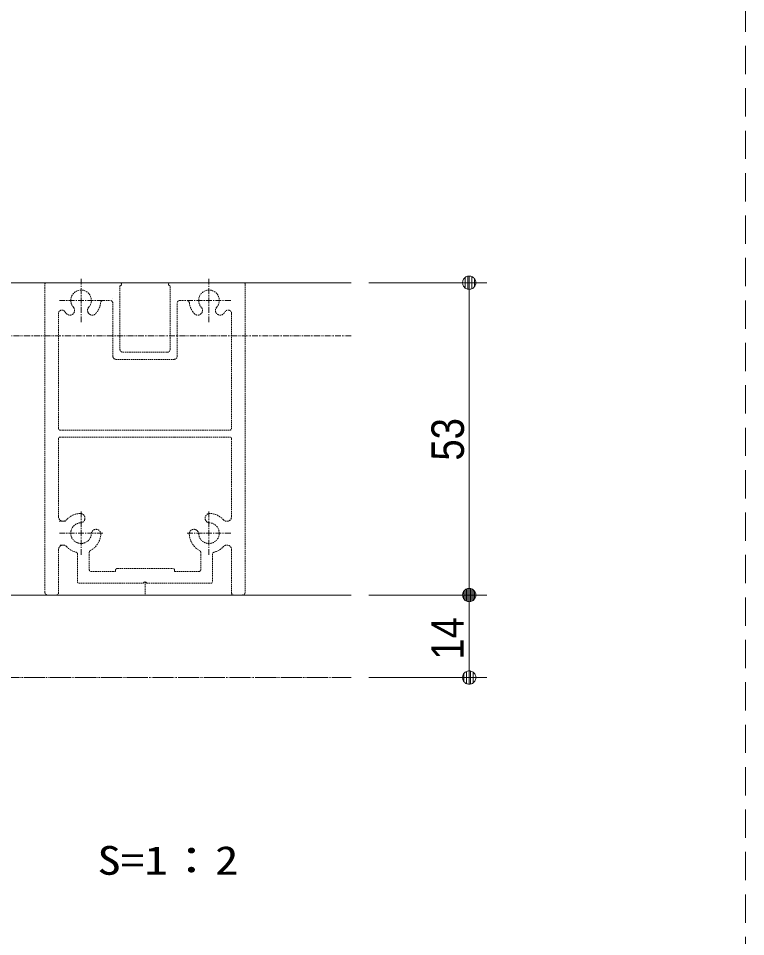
# Model space of a CAD drawing. Units: millimetres, scale not verified, with parts at other scales. Extents: x -4547 to 4547, y -2284 to 2284.
# Drawn here: x -3468 to -2851, y -970 to -191 of the extents above; entities that cross this region are included whole.
import ezdxf
from ezdxf.enums import TextEntityAlignment as Align

# ---------------------------------------------------------------- set-up
doc = ezdxf.new("R2010")
doc.units = ezdxf.units.MM
doc.header["$LTSCALE"] = 20
for name, pattern in [('CHAIN1', [8, 5, -1, 1, -1]), ('DASHED1', [1.8, 1.2, -0.6]), ('DOUBLE_CHAIN1', [8.8, 5, -1, 0.6, -0.6, 0.6, -1]), ('LONG_DOUBLE_CHAIN', [21.8, 18, -1, 0.6, -0.6, 0.6, -1])]:
    doc.linetypes.add(name, pattern=pattern)
for name, color, linetype, lineweight in [('0-0_3一般', 7, 'Continuous', 9), ('0-2_0', 7, 'Continuous', 9), ('0-3_2寸法-3', 7, 'Continuous', 9), ('0-4_2寸法-1', 7, 'Continuous', 9)]:
    doc.layers.add(name, color=color, linetype=linetype, lineweight=lineweight)
doc.styles.add('ＭＳ ゴシック', font='')
doc.styles.add('ＭＳ Ｐゴシック', font='')
doc.styles.get('ＭＳ ゴシック').set_extended_font_data('MS Gothic')
doc.styles.get('ＭＳ Ｐゴシック').set_extended_font_data('MS PGothic')

# ---------------------------------------------------------------- blocks, each defined once
blk = doc.blocks.new('グループ-128')
at = {"layer": '0-0_3一般'}
for p, q in [((-53660, -8300), (-36890, -8300)), ((-36890, -13600), (-53660, -13600))]:
    blk.add_line(p, q, dxfattribs=at)
at = {"layer": '0-0_3一般', "linetype": 'LONG_DOUBLE_CHAIN'}
blk.add_line((-58577.7, -15000), (-36890, -15000), dxfattribs=at)
at = {"layer": '0-0_3一般', "linetype": 'DOUBLE_CHAIN1'}
blk.add_lwpolyline([(-36890, -9200), (-54546, -9200), (-54546, -3828.1)], dxfattribs=at)
blk = doc.blocks.new('グループ-129')
at = {"layer": '0-0_3一般', "linetype": 'CHAIN1'}
for p, q in [((-41475, -8231.5), (-41475, -8968.5)), ((-39305, -8231.5), (-39305, -8968.5)), ((-41106.5, -8600), (-41843.5, -8600)), ((-38936.5, -8600), (-39673.5, -8600)), ((-41475, -12181.5), (-41475, -12918.5)), ((-39305, -12181.5), (-39305, -12918.5)), ((-41106.5, -12550), (-41843.5, -12550)), ((-38936.5, -12550), (-39673.5, -12550))]:
    blk.add_line(p, q, dxfattribs=at)
at = {"layer": '0-0_3一般', "linetype": 'DASHED1'}
for p, q in [((-42090, -8300), (-42060, -8300)), ((-42090, -8300), (-42090, -8330)), ((-42090, -13550), (-42090, -8330)), ((-42060, -8300), (-40810, -8300)), ((-40810, -8350), (-40815, -8350)), ((-40815, -8350), (-40815, -9430)), ((-40790, -8300), (-40789.8, -8300)), ((-40790, -8320), (-40790, -8330)), ((-39990, -8320), (-39990, -8330)), ((-38720, -8300), (-39970, -8300)), ((-39970, -8350), (-39965, -8350)), ((-39965, -9430), (-39965, -8350)), ((-38690, -8300), (-38720, -8300)), ((-38690, -8300), (-38690, -8330)), ((-38690, -8330), (-38690, -13550)), ((-40935, -8570), (-40935, -8570)), ((-41093.3, -8600), (-40985, -8600)), ((-40935, -9550), (-40935, -8650)), ((-39845, -9550), (-39845, -8650)), ((-39795, -8600), (-39686.7, -8600)), ((-41860, -10770), (-41860, -8824.5)), ((-38920, -8824.5), (-38920, -10770)), ((-40765, -9480), (-40015, -9480)), ((-40885, -9600), (-39895, -9600)), ((-41830, -10800), (-38950, -10800)), ((-41860, -12268.6), (-41860, -10950)), ((-39890.3, -10920), (-39920.3, -10920)), ((-39890.3, -10920), (-38950, -10920)), ((-38920, -10950), (-38920, -12268.6)), ((-41847.7, -12348.6), (-41736.1, -12348.6)), ((-41831.2, -12751.4), (-41755.1, -12751.4)), ((-41860, -13570), (-41860, -12831.4)), ((-41535, -12903.7), (-41535, -13375)), ((-41335, -12873), (-41335, -13170)), ((-39445, -12873), (-39445, -13170)), ((-39245, -12903.7), (-39245, -13375)), ((-38920, -12831.4), (-38920, -13570)), ((-41305, -13200), (-40890, -13200)), ((-40890, -13180), (-40890, -13200)), ((-40860, -13150), (-39915, -13150)), ((-39890, -13175), (-39890, -13200)), ((-39890, -13200), (-39475, -13200)), ((-41510, -13400), (-40420, -13400)), ((-40420, -13400), (-40390, -13370)), ((-40390, -13582.6), (-40390, -13370)), ((-40360, -13400), (-40390, -13370)), ((-40360, -13400), (-39270, -13400)), ((-42040, -13600), (-41890, -13600)), ((-38890, -13600), (-38740, -13600))]:
    blk.add_line(p, q, dxfattribs=at)
blk.add_lwpolyline([(-41830, -10920), (-39920.3, -10920), (-39890.3, -10920)], dxfattribs=at)
for centre, radius, start, end in [((-42060, -8330), 30, 90, 180), ((-40810, -8320), 20, 0, 90), ((-40810, -8330), 20, 270, 0), ((-39970, -8320), 20, 90, 180), ((-39970, -8330), 20, 180, 270), ((-38720, -8330), 30, 0, 90), ((-41475, -8600), 175, 318.28389, 180), ((-39305, -8600), 175, 318.28389, 180), ((-41475, -8600), 175, 180, 221.71611), ((-41665.3, -8769.7), 80, 330, 41.71611), ((-41284.7, -8769.7), 80, 138.28389, 210), ((-41475, -8600), 335, 318.28389, 352.53791), ((-41093.3, -8650), 50, 90, 172.53791), ((-40985, -8650), 50, 0, 90), ((-39795, -8650), 50, 90, 180), ((-39686.7, -8650), 50, 7.46209, 90), ((-39305, -8600), 335, 187.46209, 219.79182), ((-39305, -8600), 175, 180, 221.71611), ((-39495.3, -8769.7), 80, 330, 41.71611), ((-39114.7, -8769.7), 80, 138.28389, 210), ((-41800, -8824.5), 60, 34.25889, 180), ((-41475, -8600), 335, 214.70253, 219.79182), ((-41475, -8600), 335, 219.79182, 221.71611), ((-41475, -8600), 335, 219.79182, 221.71611), ((-41665.3, -8769.7), 80, 221.71611, 330), ((-41284.7, -8769.7), 80, 210, 318.28389), ((-39305, -8600), 335, 219.79182, 221.71611), ((-39305, -8600), 335, 219.79182, 221.71611), ((-39495.3, -8769.7), 80, 221.71611, 330), ((-39114.7, -8769.7), 80, 210, 318.28389), ((-39305, -8600), 335, 318.28389, 325.29747), ((-38980, -8824.5), 60, 0, 145.74111), ((-40765, -9430), 50, 180, 270), ((-40015, -9430), 50, 270, 0), ((-40885, -9550), 50, 180, 270), ((-39895, -9550), 50, 270, 0), ((-41830, -10770), 30, 180, 270), ((-38950, -10770), 30, 270, 0), ((-41830, -10950), 30, 90, 180), ((-38950, -10950), 30, 0, 90), ((-41780, -12268.6), 80, 180, 317.73474), ((-41475, -12550), 335, 93.28389, 137.19933), ((-41489.6, -12295.4), 80, 345, 93.28389), ((-39290.4, -12295.4), 80, 86.71611, 195), ((-39305, -12550), 335, 42.80067, 86.71611), ((-39000, -12268.6), 80, 222.26526, 0), ((-41475, -12550), 175, 93.28389, 180), ((-41489.6, -12295.4), 80, 273.28389, 345), ((-39290.4, -12295.4), 80, 195, 266.71611), ((-39305, -12550), 175, 0, 86.71611), ((-41475, -12550), 175, 180, 356.71611), ((-41475, -12550), 335, 297.75899, 356.71611), ((-41220.4, -12564.6), 80, 105, 176.71611), ((-41220.4, -12564.6), 80, 356.71611, 105), ((-39559.6, -12564.6), 80, 75, 183.28389), ((-39305, -12550), 335, 183.28389, 242.24101), ((-39559.6, -12564.6), 80, 3.28389, 75), ((-39305, -12550), 175, 183.28389, 0), ((-41780, -12831.4), 80, 42.26526, 180), ((-41475, -12550), 335, 222.80067, 255.72505), ((-39305, -12550), 335, 284.27495, 317.19933), ((-39000, -12831.4), 80, 0, 137.73474), ((-41565, -12903.7), 30, 0, 75.72505), ((-41305, -12873), 30, 117.75899, 180), ((-39475, -12873), 30, 0, 62.24101), ((-39215, -12903.7), 30, 104.27495, 180), ((-41305, -13170), 30, 180, 270), ((-40860, -13180), 30, 90, 180), ((-39915, -13175), 25, 0, 90), ((-39475, -13170), 30, 270, 0), ((-41510, -13375), 25, 180, 270), ((-39270, -13375), 25, 270, 0), ((-42040, -13550), 50, 180, 270), ((-38740, -13550), 50, 270, 0), ((-41890, -13570), 30, 270, 0), ((-38890, -13570), 30, 180, 270)]:
    blk.add_arc(centre, radius, start, end, dxfattribs=at)
blk = doc.blocks.new('_Dot')
at = {"layer": '0-2_0'}
for p, q in [((-10, 0), (-20, 0)), ((9.78, 2), (-9.78, 2)), ((7.99, 6), (-7.99, 6)), ((9.16, -3.98), (-9.16, -3.98)), ((6, -7.98), (-6, -7.98))]:
    blk.add_line(p, q, dxfattribs=at)
for points in [[(10, 0), (9.92, 1.25), (9.69, 2.49), (9.3, 3.68), (8.76, 4.82), (8.09, 5.88), (7.29, 6.85), (6.37, 7.71), (5.36, 8.44), (4.26, 9.05), (3.09, 9.51), (1.87, 9.82), (0.63, 9.98), (-0.63, 9.98), (-1.87, 9.82), (-3.09, 9.51), (-4.26, 9.05), (-5.36, 8.44), (-6.37, 7.71), (-7.29, 6.85), (-8.09, 5.88), (-8.76, 4.82), (-9.3, 3.68), (-9.69, 2.49), (-9.92, 1.25), (-10, 0), (0, 0)], [(-10, 0), (-9.92, -1.25), (-9.69, -2.49), (-9.3, -3.68), (-8.76, -4.82), (-8.09, -5.88), (-7.29, -6.85), (-6.37, -7.71), (-5.36, -8.44), (-4.26, -9.05), (-3.09, -9.51), (-1.87, -9.82), (-0.63, -9.98), (0.63, -9.98), (1.87, -9.82), (3.09, -9.51), (4.26, -9.05), (5.36, -8.44), (6.37, -7.71), (7.29, -6.85), (8.09, -5.88), (8.76, -4.82), (9.3, -3.68), (9.69, -2.49), (9.92, -1.25), (10, 0), (0, 0)]]:
    blk.add_lwpolyline(points, close=True, dxfattribs=at)

msp = doc.modelspace()

# ---------------------------------------------------------------- linework, layer by layer
at = {"layer": '0-0_3一般', "linetype": 'DASHED1'}
msp.add_line((-2850.62, 650), (-2850.62, -1800), dxfattribs=at)
at = {"layer": '0-4_2寸法-1'}
for p, q in [((-3170.13, -415), (-3070.13, -415)), ((-3085.13, -426.26), (-3085.13, -668.74)), ((-3170.13, -680), (-3070.13, -680)), ((-3170.13, -680), (-3070.13, -680)), ((-3085.13, -738.74), (-3085.13, -691.26)), ((-3170.13, -750), (-3070.13, -750))]:
    msp.add_line(p, q, dxfattribs=at)

# ---------------------------------------------------------------- block references
at = {"layer": '0-0_3一般', "xscale": 0.05, "yscale": 0.05}
for name in ['グループ-128', 'グループ-129']:
    msp.add_blockref(name, (-1340.62, 0), dxfattribs=at)
at = {"layer": '0-4_2寸法-1', "xscale": 0.5627563, "yscale": 0.5627563}
for p, rotation in [((-3085.13, -415), 90), ((-3085.13, -680), 270), ((-3085.13, -680), 90), ((-3085.13, -750), 270)]:
    msp.add_blockref('_Dot', p, dxfattribs=dict(at, rotation=rotation))

# ---------------------------------------------------------------- texts
at = {"layer": '0-3_2寸法-3', "style": 'ＭＳ ゴシック', "width": 1.2}
msp.add_text('\u3000S=1：2', height=24.41, dxfattribs=at).set_placement((-3440.47, -924.68), align=Align.BOTTOM_LEFT)
at = {"layer": '0-4_2寸法-1', "style": 'ＭＳ Ｐゴシック', "width": 0.9}
for s, p in [('53', (-3081.33, -565.94)), ('14', (-3081.41, -734.81))]:
    msp.add_text(s, height=27.57, rotation=90, dxfattribs=at).set_placement(p, align=Align.BOTTOM_LEFT)

doc.saveas('drawing.dxf')
